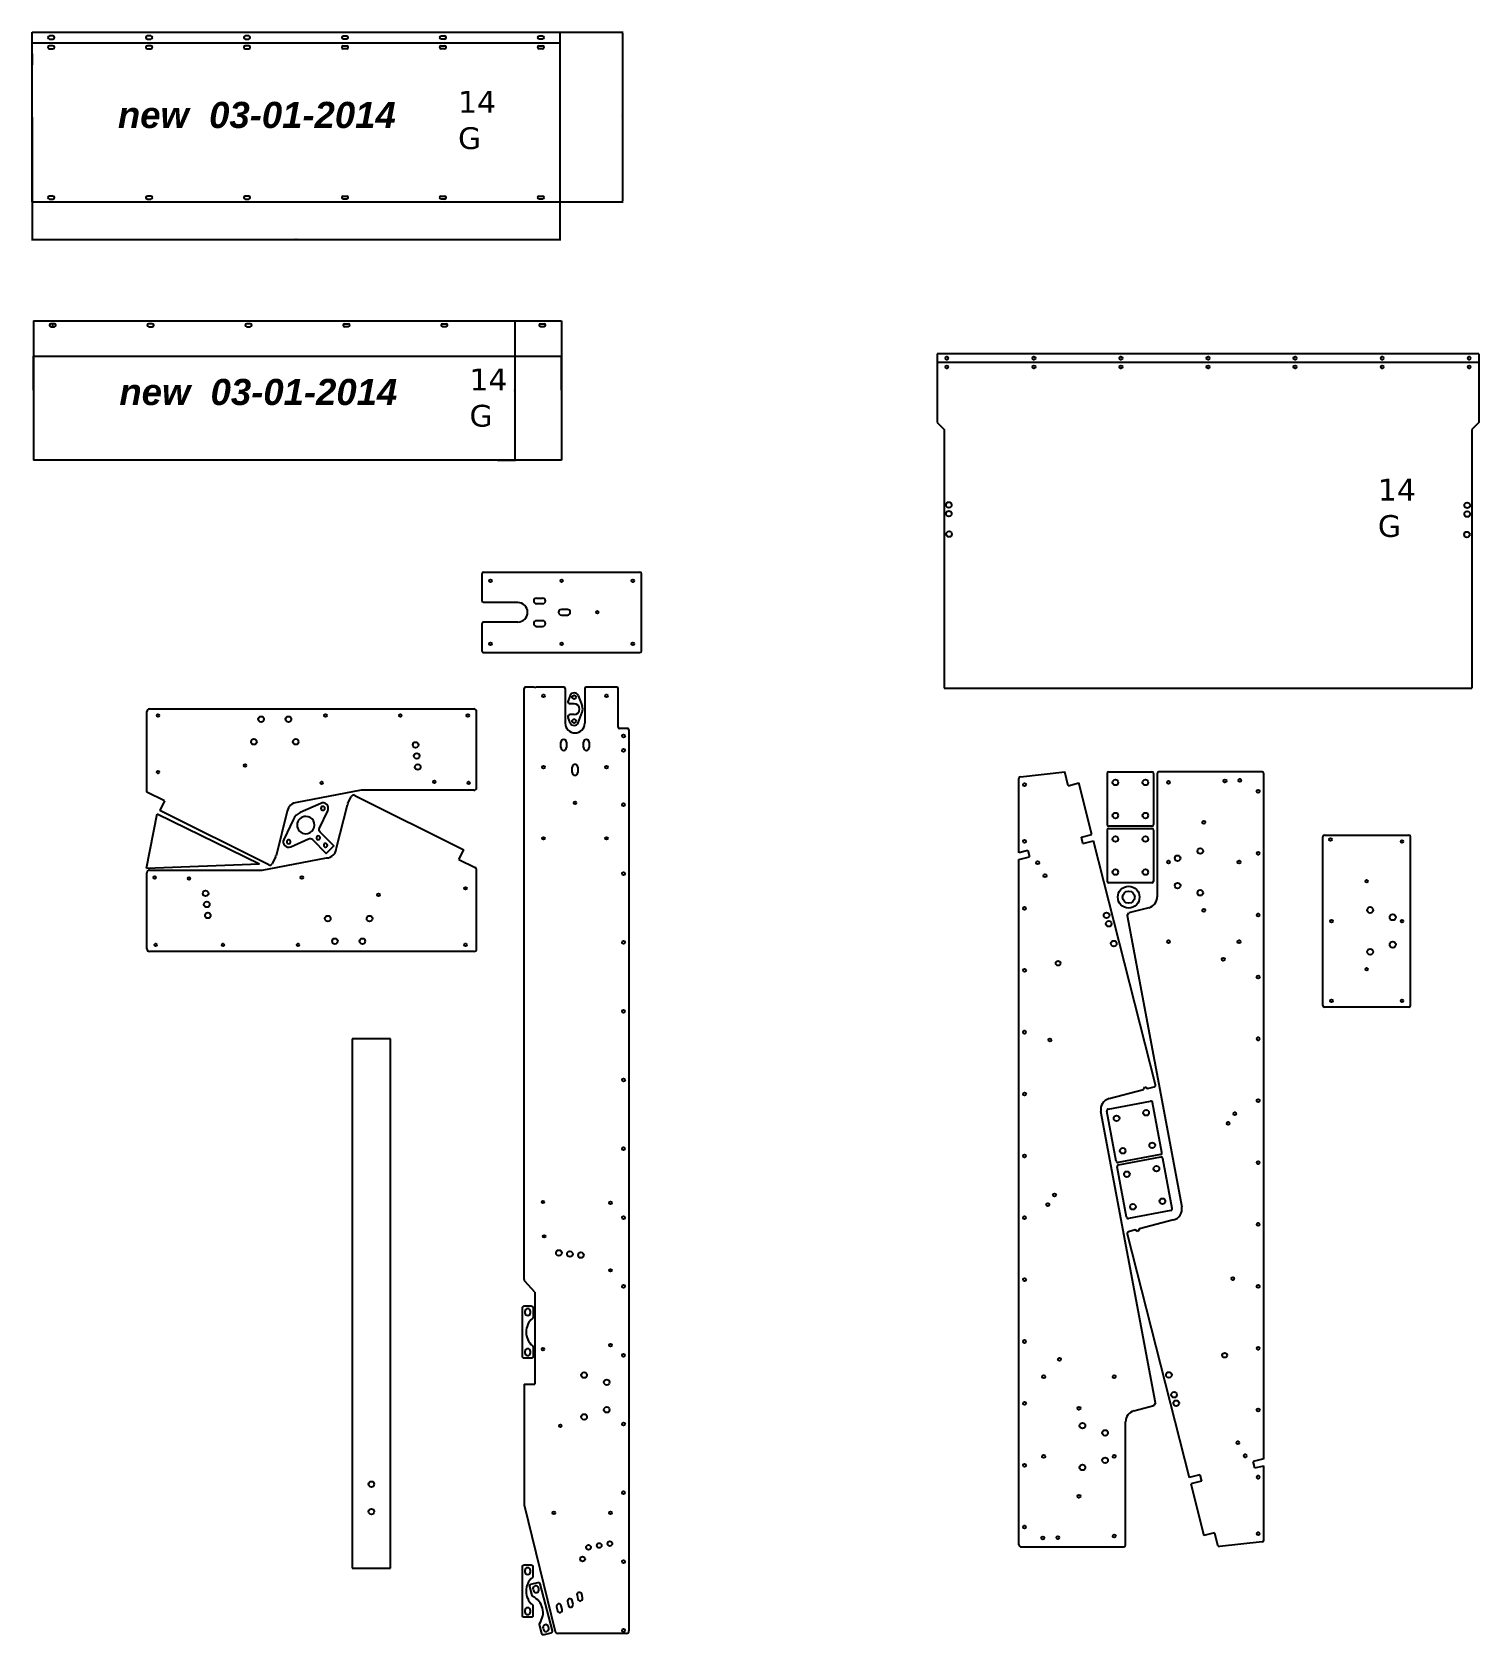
# Model space of a CAD drawing. Header units: millimetres. Extents: x 133260 to 136585, y 83 to 3764.
import ezdxf

# ---------------------------------------------------------------- set-up
doc = ezdxf.new("R2010")
doc.units = ezdxf.units.MM
doc.header["$PDSIZE"] = -1
doc.layers.add('ITSOFT_Layer_1', color=61, linetype='Continuous', lineweight=100)
doc.dimstyles.new('ISO-25', dxfattribs={"dimtxt": 2.5, "dimasz": 2.5, "dimexe": 1.25, "dimexo": 0.625, "dimtad": 1, "dimtxsty": 'Standard', "dimcen": 2.5, "dimadec": 0, "dimazin": 0, "dimtfac": 1, "dimtmove": 0, "dimatfit": 3, "dimfxl": 1, "dimarcsym": 0})

# ---------------------------------------------------------------- blocks, each defined once
blk = doc.blocks.new('*D2')
at = {"color": 0, "lineweight": -2, "transparency": 16777216}
for p, q in [((134329.8, 3101), (134371.2, 3101)), ((134369.9, 3098.5), (134369.9, 2783.5)), ((134329.8, 2781), (134371.2, 2781))]:
    blk.add_line(p, q, dxfattribs=at)
at = {"color": 0, "transparency": 16777216}
for points in [[(134369.5, 3098.5), (134370.4, 3098.5), (134369.9, 3101)], [(134369.5, 2783.5), (134370.4, 2783.5), (134369.9, 2781)]]:
    blk.add_solid(points, dxfattribs=at)
at = {"layer": 'Defpoints', "color": 0, "transparency": 16777216}
for p in [(134329.2, 3101), (134329.2, 2781), (134369.9, 2781)]:
    blk.add_point(p, dxfattribs=at)
at = {"color": 0, "transparency": 16777216, "insert": (134368.1, 2941), "char_height": 2.5, "attachment_point": 5, "rotation": 90}
blk.add_mtext('320', dxfattribs=at)
blk = doc.blocks.new('*D3')
at = {"color": 0, "lineweight": -2, "transparency": 16777216}
for p, q in [((134473.9, 3764.3), (134618.5, 3764.3)), ((134617.2, 3761.8), (134617.2, 3376.8)), ((134473.9, 3374.3), (134618.5, 3374.3))]:
    blk.add_line(p, q, dxfattribs=at)
at = {"color": 0, "transparency": 16777216}
for points in [[(134616.8, 3761.8), (134617.6, 3761.8), (134617.2, 3764.3)], [(134616.8, 3376.8), (134617.6, 3376.8), (134617.2, 3374.3)]]:
    blk.add_solid(points, dxfattribs=at)
at = {"layer": 'Defpoints', "color": 0, "transparency": 16777216}
for p in [(134473.3, 3764.3), (134473.3, 3374.3), (134617.2, 3374.3)]:
    blk.add_point(p, dxfattribs=at)
at = {"color": 0, "transparency": 16777216, "insert": (134615.3, 3569.3), "char_height": 2.5, "attachment_point": 5, "rotation": 90}
blk.add_mtext('390', dxfattribs=at)
blk = doc.blocks.new('*D4')
at = {"color": 0, "lineweight": -2, "transparency": 16777216}
for p, q in [((133260.3, 3568.7), (133260.3, 3285.8)), ((134473.3, 3568.7), (134473.3, 3285.8)), ((134470.8, 3287.1), (133262.8, 3287.1))]:
    blk.add_line(p, q, dxfattribs=at)
at = {"color": 0, "transparency": 16777216}
for points in [[(133262.8, 3287.5), (133262.8, 3286.7), (133260.3, 3287.1)], [(134470.8, 3287.5), (134470.8, 3286.7), (134473.3, 3287.1)]]:
    blk.add_solid(points, dxfattribs=at)
at = {"layer": 'Defpoints', "color": 0, "transparency": 16777216}
for p in [(133260.3, 3569.3), (134473.3, 3569.3), (133260.3, 3287.1)]:
    blk.add_point(p, dxfattribs=at)
at = {"color": 0, "transparency": 16777216, "insert": (133866.8, 3289), "char_height": 2.5, "attachment_point": 5}
blk.add_mtext('1213', dxfattribs=at)
blk = doc.blocks.new('*D5')
at = {"color": 0, "lineweight": -2, "transparency": 16777216}
for p, q in [((133263.7, 2941.7), (133263.7, 3020.3)), ((134474.2, 3019.1), (133266.2, 3019.1)), ((134476.7, 2941.7), (134476.7, 3020.3))]:
    blk.add_line(p, q, dxfattribs=at)
at = {"color": 0, "transparency": 16777216}
for points in [[(133266.2, 3019.5), (133266.2, 3018.6), (133263.7, 3019.1)], [(134474.2, 3019.5), (134474.2, 3018.6), (134476.7, 3019.1)]]:
    blk.add_solid(points, dxfattribs=at)
at = {"layer": 'Defpoints', "color": 0, "transparency": 16777216}
for p in [(133263.7, 3019.1), (133263.7, 2941), (134476.7, 2941)]:
    blk.add_point(p, dxfattribs=at)
at = {"color": 0, "transparency": 16777216, "insert": (133870.2, 3020.9), "char_height": 2.5, "attachment_point": 5}
blk.add_mtext('1213', dxfattribs=at)

msp = doc.modelspace()

# ---------------------------------------------------------------- linework, layer by layer
at = {"color": 2}
for p, q in [((133260.3, 3374.333), (133260.3, 3764.333)), ((133260.3, 3764.333), (134473.3, 3764.333)), ((133308.3, 3755.333), (133300.3, 3755.333)), ((133533.3, 3755.333), (133525.3, 3755.333)), ((133758.3, 3755.333), (133750.3, 3755.333)), ((133975.3, 3755.333), (133983.3, 3755.333)), ((134200.3, 3755.333), (134208.3, 3755.333)), ((134425.3, 3755.333), (134433.3, 3755.333)), ((134473.3, 3764.333), (134473.3, 3374.333)), ((133260.3, 3739.333), (134473.3, 3739.333)), ((133300.3, 3748.333), (133308.3, 3748.333)), ((133308.3, 3732.833), (133300.3, 3732.833)), ((133300.3, 3725.833), (133308.3, 3725.833)), ((133525.3, 3748.333), (133533.3, 3748.333)), ((133533.3, 3732.833), (133525.3, 3732.833)), ((133525.3, 3725.833), (133533.3, 3725.833)), ((133750.3, 3748.333), (133758.3, 3748.333)), ((133758.3, 3732.833), (133750.3, 3732.833)), ((133750.3, 3725.833), (133758.3, 3725.833)), ((133983.3, 3748.333), (133975.3, 3748.333)), ((133975.3, 3732.833), (133983.3, 3732.833)), ((133983.3, 3725.833), (133975.3, 3725.833)), ((134208.3, 3748.333), (134200.3, 3748.333)), ((134200.3, 3732.833), (134208.3, 3732.833)), ((134208.3, 3725.833), (134200.3, 3725.833)), ((134433.3, 3748.333), (134425.3, 3748.333)), ((134425.3, 3732.833), (134433.3, 3732.833)), ((134433.3, 3725.833), (134425.3, 3725.833)), ((133260.3, 3714.333), (133260.3, 3689.333)), ((133308.3, 3387.833), (133300.3, 3387.833)), ((133533.3, 3387.833), (133525.3, 3387.833)), ((133758.3, 3387.833), (133750.3, 3387.833)), ((133975.3, 3387.833), (133983.3, 3387.833)), ((134200.3, 3387.833), (134208.3, 3387.833)), ((134425.3, 3387.833), (134433.3, 3387.833)), ((133260.3, 3374.333), (134473.3, 3374.333)), ((133260.3, 3374.333), (134473.3, 3374.333)), ((133300.3, 3380.833), (133308.3, 3380.833)), ((133525.3, 3380.833), (133533.3, 3380.833)), ((133750.3, 3380.833), (133758.3, 3380.833)), ((133983.3, 3380.833), (133975.3, 3380.833)), ((134208.3, 3380.833), (134200.3, 3380.833)), ((134433.3, 3380.833), (134425.3, 3380.833)), ((133263.653, 3101.036), (133263.653, 2781.036)), ((133263.653, 3101.036), (134476.653, 3101.036)), ((133311.653, 3094.536), (133303.653, 3094.536)), ((133536.653, 3094.536), (133528.653, 3094.536)), ((133761.653, 3094.536), (133753.653, 3094.536)), ((133978.653, 3094.536), (133986.653, 3094.536)), ((134203.653, 3094.536), (134211.653, 3094.536)), ((134428.653, 3094.536), (134436.653, 3094.536)), ((134476.653, 3101.036), (134476.653, 2781.036)), ((133303.653, 3087.536), (133311.653, 3087.536)), ((133528.653, 3087.536), (133536.653, 3087.536)), ((133753.653, 3087.536), (133761.653, 3087.536)), ((133986.653, 3087.536), (133978.653, 3087.536)), ((134211.653, 3087.536), (134203.653, 3087.536)), ((134436.653, 3087.536), (134428.653, 3087.536)), ((135339.704, 3025.425), (135339.704, 2867.425)), ((136584.704, 3025.425), (136584.704, 2867.425)), ((135339.704, 2867.425), (135355.704, 2851.425)), ((135355.704, 2851.425), (135355.704, 2257.425)), ((136584.704, 2867.425), (136568.704, 2851.425)), ((136568.704, 2851.425), (136568.704, 2257.425)), ((134476.653, 2781.036), (133263.653, 2781.036)), ((134419.488, 2464.359), (134433.488, 2464.359)), ((134433.488, 2451.359), (134419.488, 2451.359)), ((134490.488, 2438.359), (134476.488, 2438.359)), ((134433.488, 2412.359), (134419.488, 2412.359)), ((134419.488, 2399.359), (134433.488, 2399.359)), ((134476.488, 2425.359), (134490.488, 2425.359)), ((135355.704, 2257.425), (136568.704, 2257.425)), ((136225.743, 1529.115), (136225.743, 1916.115)), ((136229.743, 1920.115), (136423.743, 1920.115)), ((136427.743, 1529.115), (136427.743, 1916.115)), ((134083.907, 1452.519), (133995.907, 1452.519)), ((133995.907, 1452.519), (133995.907, 236.519)), ((134083.907, 236.519), (134083.907, 1452.519)), ((133995.907, 236.519), (134083.907, 236.519))]:
    msp.add_line(p, q, dxfattribs=at)
at = {"color": 1}
for p, q in [((133307.653, 3094.536), (133307.653, 3087.536)), ((134390.83, 899.553), (134390.83, 2256.751)), ((134414.33, 2259.751), (134393.83, 2259.751)), ((134415.83, 2258.251), (134414.33, 2259.751)), ((134415.83, 2258.251), (134417.33, 2259.751)), ((134482.33, 2259.751), (134417.33, 2259.751)), ((134485.33, 2256.751), (134485.33, 2177.251)), ((134530.33, 2256.751), (134530.33, 2177.251)), ((134603.83, 2259.751), (134533.33, 2259.751)), ((134606.83, 2167.751), (134606.83, 2256.751)), ((134628.83, 2164.751), (134609.83, 2164.751)), ((134631.83, 2161.751), (134631.83, 92.751)), ((134475.33, 2121.251), (134475.33, 2133.251)), ((134488.33, 2133.251), (134488.33, 2121.251)), ((134527.33, 2121.251), (134527.33, 2133.251)), ((134540.33, 2133.251), (134540.33, 2121.251)), ((134501.33, 2064.001), (134501.33, 2076.001)), ((134514.33, 2076.001), (134514.33, 2064.001)), ((136086.451, 2065.606), (135849.451, 2065.606)), ((136090.451, 487.443), (136090.451, 2061.606)), ((135527.661, 1879.51), (135527.661, 2050.309)), ((133523.279, 1844.212), (133547.533, 1969.227)), ((133547.533, 1969.227), (133783.09, 1854.118)), ((133523.279, 1844.212), (133783.09, 1854.118)), ((136423.743, 1525.115), (136229.743, 1525.115)), ((134415.68, 870.684), (134392.453, 895.448)), ((134415.68, 870.684), (134415.68, 659.511)), ((134390.83, 659.511), (134390.83, 383.799)), ((134390.83, 659.511), (134415.68, 659.511)), ((136090.451, 301.185), (136090.451, 471.984)), ((134391.001, 382.374), (134462.152, 91.326)), ((134625.83, 86.751), (134467.98, 86.751))]:
    msp.add_line(p, q, dxfattribs=at)
for p, q in [((136584.704, 3025.425), (135339.704, 3025.425)), ((136584.704, 3005.425), (135339.704, 3005.425)), ((134293.738, 2520.359), (134293.738, 2458.359)), ((134297.738, 2524.359), (134656.738, 2524.359)), ((134660.738, 2343.359), (134660.738, 2520.359)), ((134376.238, 2454.359), (134297.738, 2454.359)), ((134293.738, 2405.359), (134293.738, 2343.359)), ((134376.238, 2409.359), (134297.738, 2409.359)), ((134297.738, 2339.359), (134656.738, 2339.359)), ((133530.197, 2209.97), (134275.604, 2209.97)), ((133524.197, 2018.875), (133524.197, 2203.97)), ((134281.604, 2028.97), (134281.604, 2203.97)), ((135531.218, 2054.284), (135632.904, 2065.606)), ((135641.107, 2033.641), (135632.904, 2065.606)), ((135730.279, 2061.606), (135730.279, 1944.606)), ((135734.279, 2065.606), (135833.279, 2065.606)), ((135837.279, 2061.606), (135837.279, 1944.606)), ((135845.451, 2061.606), (135845.451, 1778.576)), ((135641.107, 2033.641), (135665.234, 2039.946)), ((135695.43, 1921.34), (135665.234, 2039.946)), ((133564.742, 1998.701), (133524.197, 2018.875)), ((133564.742, 1998.701), (133553.605, 1976.318)), ((134016.827, 2022.97), (133868.735, 1995.204)), ((133960.049, 1890.92), (133984.82, 1990.001)), ((133986.526, 1990.788), (133984.82, 1990.001)), ((133985.852, 1992.799), (133993.647, 2008.467)), ((133986.526, 1990.788), (133985.852, 1992.799)), ((134001.692, 2011.166), (134252.195, 1886.525)), ((134275.604, 2022.97), (134016.827, 2022.97)), ((133804.109, 1851.677), (133553.605, 1976.318)), ((133846.629, 1975.434), (133820.981, 1872.842)), ((135671.245, 1915.309), (135695.43, 1921.34)), ((135674.874, 1900.755), (135671.245, 1915.309)), ((135674.874, 1900.755), (135671.245, 1915.309)), ((135730.279, 1931.606), (135730.279, 1814.606)), ((135833.279, 1940.606), (135734.279, 1940.606)), ((135734.279, 1935.606), (135833.279, 1935.606)), ((135837.279, 1931.606), (135837.279, 1814.606)), ((134241.059, 1864.142), (134252.195, 1886.525)), ((135548.553, 1884.719), (135527.661, 1879.51)), ((135548.553, 1884.719), (135552.182, 1870.165)), ((135674.874, 1900.755), (135699.131, 1906.803)), ((135841.651, 1347.011), (135699.131, 1906.803)), ((133788.973, 1839.874), (133936.763, 1867.582)), ((133819.949, 1870.044), (133812.153, 1854.376)), ((133819.274, 1872.055), (133820.981, 1872.842)), ((133819.274, 1872.055), (133819.949, 1870.044)), ((134241.059, 1864.142), (134278.277, 1845.624)), ((135527.661, 1864.051), (135552.182, 1870.165)), ((135527.661, 289.888), (135527.661, 1864.051)), ((133524.197, 1658.874), (133524.197, 1833.874)), ((133530.197, 1839.874), (133788.973, 1839.874)), ((134281.604, 1658.874), (134281.604, 1840.252)), ((135833.279, 1810.606), (135734.279, 1810.606)), ((135776.747, 1735.375), (135780.289, 1741.469)), ((135776.747, 1735.375), (135901.969, 1066.367)), ((135826.025, 1753.421), (135780.289, 1741.469)), ((134275.604, 1652.874), (133530.197, 1652.874)), ((135735.126, 1315.066), (135813.636, 1335.582)), ((135813.636, 1335.582), (135817.209, 1341.684)), ((135817.209, 1341.684), (135823.311, 1338.111)), ((135823.311, 1338.111), (135838.786, 1342.154)), ((135732.916, 1291.15), (135830.226, 1309.363)), ((135856.417, 1191.164), (135834.893, 1306.167)), ((135841.365, 616.119), (135716.143, 1285.127)), ((135751.244, 1171.479), (135729.72, 1286.482)), ((135853.222, 1186.496), (135755.911, 1168.283)), ((135756.541, 1162.716), (135853.851, 1180.929)), ((135774.869, 1043.046), (135753.345, 1158.049)), ((135880.043, 1062.73), (135858.519, 1177.733)), ((135876.847, 1058.062), (135779.536, 1039.85)), ((135882.987, 1036.428), (135804.476, 1015.912)), ((135776.462, 1004.483), (135918.981, 444.691)), ((135794.801, 1013.383), (135779.327, 1009.34)), ((135800.903, 1009.81), (135794.801, 1013.383)), ((135804.476, 1015.912), (135800.903, 1009.81)), ((135792.087, 598.073), (135837.823, 610.025)), ((135841.365, 616.119), (135837.823, 610.025)), ((135772.661, 289.888), (135772.661, 572.918)), ((136090.451, 487.443), (136065.93, 481.33)), ((136069.559, 466.775), (136065.93, 481.33)), ((135943.239, 450.739), (135918.981, 444.691)), ((135943.239, 450.739), (135946.867, 436.185)), ((135943.239, 450.739), (135946.867, 436.185)), ((136069.559, 466.775), (136090.451, 471.984)), ((135946.867, 436.185), (135922.682, 430.155)), ((135922.682, 430.155), (135952.878, 311.548)), ((135977.005, 317.853), (135952.878, 311.548)), ((135977.005, 317.853), (135984.345, 289.254)), ((136086.894, 297.21), (135988.662, 286.273)), ((135531.661, 285.888), (135768.661, 285.888))]:
    msp.add_line(p, q)
at = {"color": 4}
for p, q in [((134496.417, 2240.509), (134491.804, 2228.691)), ((134505.733, 2221.873), (134496.461, 2221.873)), ((134515.048, 2240.509), (134524.363, 2216.645)), ((134496.417, 2178.236), (134491.804, 2190.054)), ((134505.733, 2196.873), (134496.461, 2196.873)), ((134515.048, 2178.236), (134524.363, 2202.1))]:
    msp.add_line(p, q, dxfattribs=at)
at = {"color": 1}
for points in [[(134465.418, 147.816), (134467.555, 139.074)], [(134478.241, 141.686), (134476.104, 150.428)], [(134490.418, 159.816), (134492.555, 151.074)], [(134503.241, 153.686), (134501.104, 162.428)], [(134512.428, 174.402), (134514.566, 165.659)], [(134525.251, 168.271), (134523.114, 177.014)]]:
    msp.add_lwpolyline(points, dxfattribs=at)
for centre, radius in [((135362.204, 3015.425), 3.5), ((135562.204, 3015.425), 3.5), ((135762.204, 3015.425), 3.5), ((135962.204, 3015.425), 3.5), ((136162.204, 3015.425), 3.5), ((136362.204, 3015.425), 3.5), ((136562.204, 3015.425), 3.5), ((134313.738, 2504.359), 3), ((134477.238, 2504.359), 3), ((134640.738, 2504.359), 3), ((134559.238, 2431.859), 3), ((134313.738, 2359.359), 3), ((134477.238, 2359.359), 3), ((134640.738, 2359.359), 3), ((133549.604, 2194.97), 3), ((133786.521, 2186.387), 6.5), ((133849.521, 2186.387), 6.5), ((133934.604, 2194.97), 3), ((134106.604, 2194.97), 3), ((134261.604, 2194.97), 3), ((133770.021, 2134.387), 6.5), ((133866.021, 2134.387), 6.5), ((134141.604, 2127.224), 6.5), ((134144.104, 2101.847), 6.5), ((133549.604, 2064.97), 3), ((133749.604, 2079.97), 3), ((134146.604, 2076.47), 6.5), ((133925.604, 2039.97), 3), ((134184.736, 2042.552), 3), ((134263.604, 2039.97), 3), ((135540.661, 2035.888), 3.5), ((135749.279, 2041.106), 6.5), ((135818.279, 2041.106), 6.5), ((135871.451, 2041.106), 3.5), ((136001.08, 2044.577), 3.5), ((136035.451, 2045.606), 3.5), ((136077.451, 2020.566), 3.5), ((135749.279, 1965.106), 6.5), ((135818.279, 1965.106), 6.5), ((135952.451, 1949.606), 3.5), ((135749.279, 1911.106), 6.5), ((135818.279, 1911.106), 6.5), ((135540.661, 1905.888), 3.5), ((135944.451, 1883.606), 6.5), ((136077.451, 1878.486), 3.5), ((135570.661, 1856.822), 3.5), ((135749.279, 1835.106), 6.5), ((135818.279, 1835.106), 6.5), ((135871.451, 1858.106), 3.5), ((135892.451, 1867.106), 6.5), ((136033.451, 1858.106), 3.5), ((133542.197, 1822.874), 3), ((133621.064, 1820.292), 3), ((133880.197, 1822.874), 3), ((135587.558, 1826.822), 3.5), ((135892.451, 1804.106), 6.5), ((133659.197, 1786.374), 6.5), ((133661.697, 1760.997), 6.5), ((134056.197, 1782.874), 3), ((134256.197, 1797.874), 3), ((135944.451, 1787.606), 6.5), ((133664.197, 1735.619), 6.5), ((133939.779, 1728.456), 6.5), ((134035.779, 1728.456), 6.5), ((135540.661, 1751.728), 3.5), ((135952.451, 1747.54), 3.5), ((136077.451, 1736.406), 3.5), ((135734.043, 1716.548), 6.5), ((133544.197, 1667.874), 3), ((133699.197, 1667.874), 3), ((133871.197, 1667.874), 3), ((133956.279, 1676.456), 6.5), ((134019.279, 1676.456), 6.5), ((134256.197, 1667.874), 3), ((135745.744, 1671.024), 6.5), ((135871.451, 1675.106), 3.5), ((136033.451, 1675.106), 3.5), ((135617.661, 1625.888), 5.5), ((135997.331, 1635.106), 3.5), ((135540.661, 1609.648), 3.5), ((136077.451, 1594.326), 3.5), ((135540.661, 1467.568), 3.5), ((135598.842, 1449.692), 3.5), ((136077.451, 1452.246), 3.5), ((135540.661, 1325.488), 3.5), ((135819.989, 1282.521), 6.5), ((136077.451, 1310.166), 3.5), ((135752.167, 1269.828), 6.5), ((136008.614, 1257.976), 3.5), ((136023.951, 1280.139), 3.5), ((135540.661, 1183.408), 3.5), ((135766.148, 1195.125), 6.5), ((135833.97, 1207.818), 6.5), ((135775.792, 1141.394), 6.5), ((135843.614, 1154.088), 6.5), ((136077.451, 1168.086), 3.5), ((135594.161, 1071.355), 3.5), ((135609.498, 1093.518), 3.5), ((135789.773, 1066.691), 6.5), ((135857.596, 1079.385), 6.5), ((135540.661, 1041.328), 3.5), ((136077.451, 1026.006), 3.5), ((135540.661, 899.248), 3.5), ((136019.271, 901.802), 3.5), ((136077.451, 883.926), 3.5), ((135540.661, 757.168), 3.5), ((136077.451, 741.846), 3.5), ((135620.781, 716.388), 3.5), ((136000.451, 725.606), 5.5), ((135584.661, 676.388), 3.5), ((135746.661, 676.388), 3.5), ((135872.368, 680.47), 6.5), ((135884.069, 634.946), 6.5), ((135540.661, 615.088), 3.5), ((135665.661, 603.954), 3.5), ((136077.451, 599.766), 3.5), ((135673.661, 563.888), 6.5), ((135725.661, 547.388), 6.5), ((136030.554, 524.672), 3.5), ((135584.661, 493.388), 3.5), ((135725.661, 484.388), 6.5), ((135746.661, 493.388), 3.5), ((136047.451, 494.672), 3.5), ((135540.661, 473.008), 3.5), ((135673.661, 467.888), 6.5), ((136077.451, 445.606), 3.5), ((135665.661, 401.888), 3.5), ((135540.661, 330.928), 3.5), ((135582.661, 305.888), 3.5), ((135617.032, 306.917), 3.5), ((135746.661, 310.388), 3.5), ((136077.451, 315.606), 3.5)]:
    msp.add_circle(centre, radius)
at = {"color": 2}
for centre, radius in [((135362.204, 2995.425), 3.5), ((135562.204, 2995.425), 3.5), ((135762.204, 2995.425), 3.5), ((135962.204, 2995.425), 3.5), ((136162.204, 2995.425), 3.5), ((136362.204, 2995.425), 3.5), ((136562.204, 2995.425), 3.5), ((135366.704, 2658.455), 6.5), ((136557.654, 2657.395), 6.5), ((135367.194, 2611.405), 6.5), ((136557.204, 2610.445), 6.5), ((134435.33, 2239.751), 3), ((134580.33, 2239.751), 3), ((134435.33, 2076.251), 3), ((134580.33, 2076.251), 3), ((134507.83, 1994.251), 3), ((134435.33, 1912.751), 3), ((134580.33, 1912.751), 3), ((136243.743, 1910.115), 3), ((136407.743, 1905.615), 3), ((136326.743, 1814.115), 3), ((135729.066, 1735.915), 6.5), ((136245.743, 1722.615), 3), ((136407.743, 1722.615), 3), ((136326.743, 1612.049), 3), ((136245.743, 1539.615), 3), ((136407.743, 1539.615), 3), ((135889.047, 615.579), 6.5), ((134039.907, 429.519), 6.5), ((134039.907, 366.519), 6.5)]:
    msp.add_circle(centre, radius, dxfattribs=at)
at = {"color": 7}
for centre, radius in [((135366.704, 2678.455), 6.5), ((136557.654, 2677.395), 6.5), ((135779.878, 1777.74), 25), ((135779.878, 1777.74), 14)]:
    msp.add_circle(centre, radius, dxfattribs=at)
at = {"color": 4}
for centre in [(134505.733, 2236.873), (134505.733, 2181.873)]:
    msp.add_circle(centre, 4.5, dxfattribs=at)
at = {"color": 1}
for centre, radius in [((134619.33, 2147.751), 3.5), ((134619.33, 2114.751), 3.5), ((134619.33, 1989.751), 3.5), ((134619.33, 1831.751), 3.5), ((136334.743, 1748.115), 7), ((136386.743, 1731.615), 7), ((134619.33, 1673.751), 3.5), ((136334.743, 1652.115), 7), ((136386.743, 1668.615), 7), ((134619.33, 1515.751), 3.5), ((134619.33, 1357.751), 3.5), ((134619.33, 1199.751), 3.5), ((134434.247, 1077.619), 3), ((134589.247, 1075.619), 3), ((134619.33, 1041.751), 3.5), ((134436.83, 998.751), 3), ((134470.747, 960.619), 6.5), ((134496.125, 958.119), 6.5), ((134521.502, 955.619), 6.5), ((134589.247, 920.619), 3), ((134619.33, 883.751), 3.5), ((134434.247, 739.619), 3), ((134589.247, 748.619), 3), ((134619.33, 725.751), 3.5), ((134528.665, 680.036), 6.5), ((134580.665, 663.536), 6.5), ((134528.665, 584.036), 6.5), ((134580.665, 600.536), 6.5), ((134474.247, 563.619), 3), ((134619.33, 567.751), 3.5), ((134619.33, 409.751), 3.5), ((134459.247, 363.619), 3), ((134589.247, 363.619), 3), ((134588.044, 293.015), 5.5), ((134525.273, 257.751), 5.5), ((134538.794, 284.386), 5.5), ((134563.419, 288.7), 5.5), ((134619.33, 251.751), 3.5), ((134619.33, 93.751), 3.5)]:
    msp.add_circle(centre, radius, dxfattribs=at)
at = {"color": 2}
for centre, radius, start, end in [((133300.3, 3751.833), 3.5, 90, 270), ((133308.3, 3751.833), 3.5, 270, 90), ((133525.3, 3751.833), 3.5, 90, 270), ((133533.3, 3751.833), 3.5, 270, 90), ((133750.3, 3751.833), 3.5, 90, 270), ((133758.3, 3751.833), 3.5, 270, 90), ((133975.3, 3751.833), 3.5, 90, 270), ((133983.3, 3751.833), 3.5, 270, 90), ((134200.3, 3751.833), 3.5, 90, 270), ((134208.3, 3751.833), 3.5, 270, 90), ((134425.3, 3751.833), 3.5, 90, 270), ((134433.3, 3751.833), 3.5, 270, 90), ((133300.3, 3729.333), 3.5, 90, 270), ((133308.3, 3729.333), 3.5, 270, 90), ((133525.3, 3729.333), 3.5, 90, 270), ((133533.3, 3729.333), 3.5, 270, 90), ((133750.3, 3729.333), 3.5, 90, 270), ((133758.3, 3729.333), 3.5, 270, 90), ((133975.3, 3729.333), 3.5, 90, 270), ((133983.3, 3729.333), 3.5, 270, 90), ((134200.3, 3729.333), 3.5, 90, 270), ((134208.3, 3729.333), 3.5, 270, 90), ((134425.3, 3729.333), 3.5, 90, 270), ((134433.3, 3729.333), 3.5, 270, 90), ((133300.3, 3384.333), 3.5, 90, 270), ((133308.3, 3384.333), 3.5, 270, 90), ((133525.3, 3384.333), 3.5, 90, 270), ((133533.3, 3384.333), 3.5, 270, 90), ((133750.3, 3384.333), 3.5, 90, 270), ((133758.3, 3384.333), 3.5, 270, 90), ((133975.3, 3384.333), 3.5, 90, 270), ((133983.3, 3384.333), 3.5, 270, 90), ((134200.3, 3384.333), 3.5, 90, 270), ((134208.3, 3384.333), 3.5, 270, 90), ((134425.3, 3384.333), 3.5, 90, 270), ((134433.3, 3384.333), 3.5, 270, 90), ((133303.653, 3091.036), 3.5, 90, 270), ((133311.653, 3091.036), 3.5, 270, 90), ((133528.653, 3091.036), 3.5, 90, 270), ((133536.653, 3091.036), 3.5, 270, 90), ((133753.653, 3091.036), 3.5, 90, 270), ((133761.653, 3091.036), 3.5, 270, 90), ((133978.653, 3091.036), 3.5, 90, 270), ((133986.653, 3091.036), 3.5, 270, 90), ((134203.653, 3091.036), 3.5, 90, 270), ((134211.653, 3091.036), 3.5, 270, 90), ((134428.653, 3091.036), 3.5, 90, 270), ((134436.653, 3091.036), 3.5, 270, 90), ((134419.488, 2457.859), 6.5, 90, 270), ((134433.488, 2457.859), 6.5, 270, 90), ((134476.488, 2431.859), 6.5, 90, 270), ((134490.488, 2431.859), 6.5, 270, 90), ((134419.488, 2405.859), 6.5, 90, 270), ((134433.488, 2405.859), 6.5, 270, 90), ((134507.83, 2177.251), 22.5, 180, 0), ((136229.743, 1916.115), 4, 90, 180), ((136423.743, 1916.115), 4, 0, 90)]:
    msp.add_arc(centre, radius, start, end, dxfattribs=at)
for centre, radius, start, end in [((134297.738, 2520.359), 4, 90, 180), ((134656.738, 2520.359), 4, 0, 90), ((134297.738, 2458.359), 4, 180, 270), ((134376.238, 2431.859), 22.5, 270, 90), ((134297.738, 2405.359), 4, 90, 180), ((134297.738, 2343.359), 4, 180, 270), ((134656.738, 2343.359), 4, 270, 0), ((133530.197, 2203.97), 6, 90, 180), ((134275.604, 2203.97), 6, 0, 90), ((135734.279, 2061.606), 4, 90, 180), ((135833.279, 2061.606), 4, 0, 90), ((134275.604, 2028.97), 6, 270, 0), ((133871.1, 1970.316), 25, 95.42713, 168.187718), ((133999.019, 2005.794), 6, 63.546754, 153.546754), ((135734.279, 1944.606), 4, 180, 270), ((135734.279, 1931.606), 4, 90, 180), ((135833.279, 1944.606), 4, 270, 0), ((135833.279, 1931.606), 4, 0, 90), ((133935.101, 1892.527), 25, 273.810908, 356.315075), ((133806.782, 1857.049), 6, 243.546754, 333.546754), ((134275.604, 1840.252), 6, 0, 63.546754), ((133530.197, 1833.874), 6, 90, 180), ((135734.279, 1814.606), 4, 180, 270), ((135833.279, 1814.606), 4, 270, 0), ((135819.451, 1778.576), 26, 284.645283, 0), ((133530.197, 1658.874), 6, 180, 270), ((134275.604, 1658.874), 6, 270, 0), ((135837.774, 1346.025), 4, 284.645283, 14.283683), ((135741.699, 1289.91), 26, 104.645283, 190.60167), ((135733.651, 1287.218), 4, 100.600827, 190.600827), ((135830.962, 1305.431), 4, 10.600827, 100.600827), ((135852.486, 1190.428), 4, 280.600827, 10.600827), ((135854.587, 1176.997), 4, 10.600827, 100.600827), ((135755.175, 1172.215), 4, 190.600827, 280.600827), ((135757.277, 1158.785), 4, 100.600827, 190.600827), ((135778.801, 1043.781), 4, 190.600827, 280.600827), ((135876.111, 1061.994), 4, 280.600827, 10.600827), ((135876.413, 1061.584), 26, 284.645283, 10.60167), ((135780.338, 1005.47), 4, 104.645283, 194.283683), ((135798.661, 572.918), 26, 104.645283, 180), ((135531.661, 289.888), 4, 180, 270), ((135768.661, 289.888), 4, 270, 0), ((135988.219, 290.248), 4, 194.393258, 276.352933)]:
    msp.add_arc(centre, radius, start, end)
at = {"color": 1}
for centre, radius, start, end in [((134393.83, 2256.751), 3, 90, 180), ((134482.33, 2256.751), 3, 0, 90), ((134533.33, 2256.751), 3, 90, 180), ((134603.83, 2256.751), 3, 0, 90), ((134481.83, 2133.251), 6.5, 0, 180), ((134533.83, 2133.251), 6.5, 0, 180), ((134609.83, 2167.751), 3, 180, 270), ((134628.83, 2161.751), 3, 0, 90), ((134481.83, 2121.251), 6.5, 180, 0), ((134533.83, 2121.251), 6.5, 180, 0), ((134507.83, 2076.001), 6.5, 0, 180), ((134507.83, 2064.001), 6.5, 180, 0), ((135849.451, 2061.606), 4, 90, 180), ((136086.451, 2061.606), 4, 0, 90), ((135531.661, 2050.309), 4, 96.352933, 180), ((136229.743, 1529.115), 4, 180, 270), ((136423.743, 1529.115), 4, 270, 0), ((134396.83, 899.553), 6, 180, 223.166029), ((134396.83, 383.799), 6, 180, 193.737272), ((136086.451, 301.185), 4, 276.352933, 0), ((134470.761, 149.122), 5.5, 13.737272, 193.737272), ((134495.761, 161.122), 5.5, 13.737272, 193.737272), ((134497.898, 152.38), 5.5, 193.737272, 13.737272), ((134517.771, 175.708), 5.5, 13.737272, 193.737272), ((134519.908, 166.965), 5.5, 193.737272, 13.737272), ((134472.898, 140.38), 5.5, 193.737272, 13.737272), ((134467.98, 92.751), 6, 193.737272, 270), ((134625.83, 92.751), 6, 270, 0)]:
    msp.add_arc(centre, radius, start, end, dxfattribs=at)
at = {"color": 4}
for centre, radius, start, end in [((134505.733, 2236.873), 10, 21.323686, 158.676314), ((134496.461, 2226.873), 5, 158.676314, 270), ((134505.733, 2209.373), 12.5, 270, 90), ((134505.733, 2209.373), 20, 338.676314, 21.323686), ((134496.461, 2191.873), 5, 90, 201.323686), ((134505.733, 2181.873), 10, 201.323686, 338.676314)]:
    msp.add_arc(centre, radius, start, end, dxfattribs=at)
at = {"layer": 'ITSOFT_Layer_1', "color": 7, "linetype": 'ByBlock', "lineweight": -2}
for points in [[(133895.469, 1911.464, -0.31429386), (133904.46, 1909.751), (133935.695, 1877.767), (133953.581, 1895.234), (133922.347, 1927.218, -0.31429386), (133920.848, 1936.248), (133939.903, 1976.251, 0.6974858), (133923.511, 1993.036), (133876.4, 1971.951, 0.17821307), (133860.829, 1956.746), (133838.633, 1910.148, 0.6974858), (133855.025, 1893.363), (133895.469, 1911.464)], [(133889.031, 1923.201, 1), (133889.505, 1963.198, 1), (133889.031, 1923.201)], [(133928.564, 1977.127, 1), (133928.671, 1986.126, 1), (133928.564, 1977.127)], [(133917.863, 1909.617, 1), (133917.964, 1918.116, 1), (133917.863, 1909.617)], [(133849.865, 1900.273, 1), (133849.972, 1909.272, 1), (133849.865, 1900.273)], [(133934.631, 1892.446, 1), (133934.732, 1900.945, 1), (133934.631, 1892.446)]]:
    msp.add_lwpolyline(points, format="xyb", dxfattribs=at)
at = {"layer": 'ITSOFT_Layer_1', "color": 2, "linetype": 'ByBlock', "lineweight": -2}
for points in [[(134411.382, 722.807, -0.41421357), (134407.257, 718.682), (134391.257, 718.682, -0.41421357), (134387.132, 722.807), (134387.132, 834.807, -0.41421357), (134391.257, 838.932), (134407.257, 838.932, -0.41421357), (134411.382, 834.807), (134411.382, 813.22, -0.22110577), (134409.916, 810.066, 0.46494147), (134409.916, 747.548, -0.22110577), (134411.382, 744.394), (134411.382, 722.807)], [(134405.632, 823.307), (134405.632, 826.307, 1), (134392.882, 826.307), (134392.882, 823.307, 1), (134405.632, 823.307)], [(134405.632, 731.307), (134405.632, 734.307, 1), (134392.882, 734.307), (134392.882, 731.307, 1), (134405.632, 731.307)], [(134411.235, 127.898, -0.41421357), (134407.11, 123.773), (134391.11, 123.773, -0.41421357), (134386.985, 127.898), (134386.985, 239.898, -0.41421357), (134391.11, 244.023), (134407.11, 244.023, -0.41421357), (134411.235, 239.898), (134411.235, 218.311, -0.22110577), (134409.769, 215.157, 0.46494147), (134409.769, 152.639, -0.22110577), (134411.235, 149.485), (134411.235, 127.898)], [(134405.485, 228.398), (134405.485, 231.398, 1), (134392.735, 231.398), (134392.735, 228.398, 1), (134405.485, 228.398)], [(134403.689, 194.899, -0.41421357), (134406.656, 199.922), (134422.152, 203.907, -0.41421357), (134427.174, 200.939), (134455.07, 92.469, -0.41421357), (134452.102, 87.446), (134436.607, 83.461, -0.41421357), (134431.584, 86.429), (134426.208, 107.335, -0.22110577), (134426.842, 110.755, 0.46494147), (134411.271, 171.303, -0.22110577), (134409.065, 173.992), (134403.689, 194.899)], [(134411.374, 188.099), (134412.122, 185.194, 1), (134424.47, 188.369), (134423.723, 191.275, 1), (134411.374, 188.099)], [(134405.485, 136.398), (134405.485, 139.398, 1), (134392.735, 139.398), (134392.735, 136.398, 1), (134405.485, 136.398)], [(134434.289, 98.998), (134435.036, 96.093, 1), (134447.384, 99.269), (134446.637, 102.174, 1), (134434.289, 98.998)]]:
    msp.add_lwpolyline(points, format="xyb", dxfattribs=at)

# ---------------------------------------------------------------- texts
at = {"color": 2, "attachment_point": 1}
for s, insert, char_height, width in [('{\\fVerdana|b0|i0|c0|p34;14 G}', (134239.073, 3629.08), 50, 54.11017), ('{\\fArial|b1|i1|c0|p34;new  03-01-2014}', (133457.637, 3604.015), 60, 2928.33418), ('{\\fVerdana|b0|i0|c0|p34;14 G}', (134265.338, 2991.584), 50, 54.11017), ('{\\fArial|b1|i1|c0|p34;new  03-01-2014}', (133460.99, 2967.833), 60, 2928.33418), ('{\\fVerdana|b0|i0|c0|p34;14 G}', (136352.456, 2738.324), 50, 54.11017)]:
    msp.add_mtext(s, dxfattribs=dict(at, insert=insert, char_height=char_height, width=width))

# ---------------------------------------------------------------- dimensions: what is measured, and where the dimension line sits
dim = msp.add_linear_dim(base=(134617.214, 3374.333), p1=(134473.3, 3764.333), p2=(134473.3, 3374.333), angle=90, dimstyle='ISO-25')
dim.commit()
dim.dimension.update_dxf_attribs({"geometry": '*D3', "text_midpoint": (134615.339, 3569.333)})
dim = msp.add_linear_dim(base=(133260.3, 3287.076), p1=(134473.3, 3569.333), p2=(133260.3, 3569.333), dimstyle='ISO-25')
dim.commit()
dim.dimension.update_dxf_attribs({"geometry": '*D4', "text_midpoint": (133866.8, 3288.951)})
at = {"color": 2}
dim = msp.add_linear_dim(base=(134369.945, 2781.036), p1=(134329.185, 3101.036), p2=(134329.185, 2781.036), angle=90, dimstyle='ISO-25', dxfattribs=at)
dim.commit()
dim.dimension.update_dxf_attribs({"geometry": '*D2', "text_midpoint": (134368.07, 2941.036)})
dim = msp.add_linear_dim(base=(133263.653, 3019.057), p1=(134476.653, 2941.036), p2=(133263.653, 2941.036), dimstyle='ISO-25', override={"dimfxl": 2})
dim.commit()
dim.dimension.update_dxf_attribs({"geometry": '*D5', "text_midpoint": (133870.153, 3020.932)})

doc.saveas('drawing.dxf')
